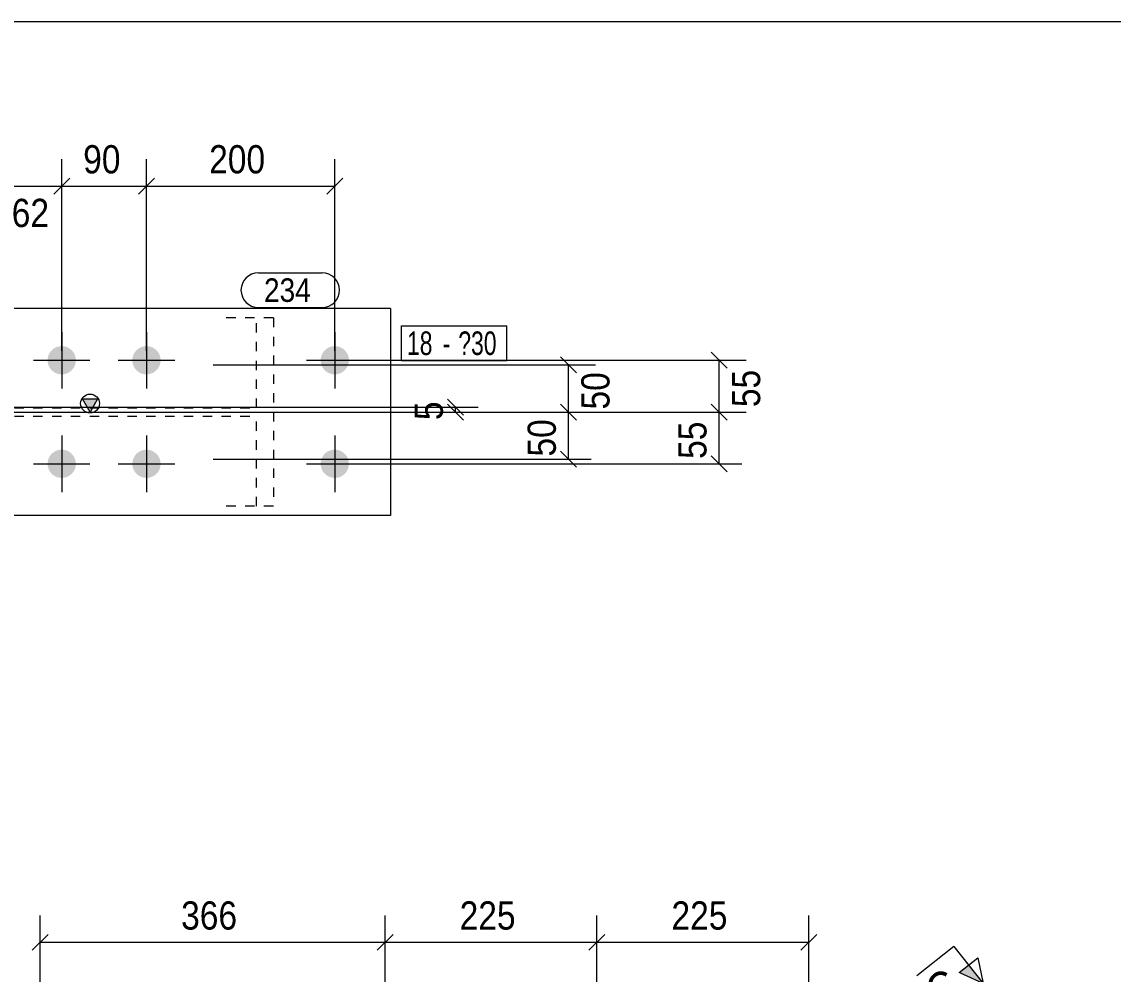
# Model space of a CAD drawing. Header units: millimetres. Extents: x 2 to 579, y 1 to 825.
# Drawn here: x 271.3 to 387.2, y 723.8 to 825 of the extents above; entities that cross this region are included whole.
import ezdxf

# ---------------------------------------------------------------- set-up
doc = ezdxf.new("R2010")
doc.units = ezdxf.units.MM
for name, pattern in [('XKITLINE00', [0]), ('XKITLINE01', [4, 1, -1, 1, -1]), ('XKITLINE02', [4, 2, -2]), ('XKITLINE03', [6, 3, -1, 1, -1])]:
    doc.linetypes.add(name, pattern=pattern)
for name, color, linetype, lineweight in [('Bolt', 3, 'Continuous', 0), ('BoltMark', 7, 'Continuous', 0), ('Dimensions', 7, 'Continuous', 0), ('DrawingSheet', 5, 'Continuous', 0), ('Part', 2, 'Continuous', 0), ('PartMark', 7, 'Continuous', 0), ('Section', 6, 'Continuous', 0)]:
    doc.layers.add(name, color=color, linetype=linetype, lineweight=lineweight)
doc.styles.add('ARIAL', font='ARIAL.TTF')
doc.styles.add('ARIAL_NARROW', font='ARIALN.TTF')

# ---------------------------------------------------------------- blocks, each defined once
blk = doc.blocks.new('*A44')
at = {"layer": 'Bolt'}
for points in [[(275.61, 790.55), (275.64, 790.55), (275.68, 790.55), (275.72, 790.54), (275.75, 790.54), (275.79, 790.53), (275.83, 790.53), (275.86, 790.52), (275.9, 790.51), (275.94, 790.51), (275.97, 790.5), (276.01, 790.49), (276.04, 790.47), (276.08, 790.46), (276.11, 790.45), (276.14, 790.44), (276.18, 790.42), (276.21, 790.41), (276.25, 790.39), (276.28, 790.37), (276.31, 790.36), (276.34, 790.34), (276.37, 790.32), (276.4, 790.3), (276.43, 790.28), (276.46, 790.25), (276.49, 790.23), (276.52, 790.21), (276.55, 790.19), (276.58, 790.16), (276.61, 790.14), (276.63, 790.11), (276.66, 790.08), (276.68, 790.06), (276.71, 790.03), (276.73, 790), (276.75, 789.97), (276.78, 789.94), (276.8, 789.91), (276.82, 789.88), (276.84, 789.85), (276.86, 789.82), (276.88, 789.79), (276.89, 789.76), (276.91, 789.72), (276.93, 789.69), (276.94, 789.66), (276.96, 789.62), (276.97, 789.59), (276.98, 789.56), (277, 789.52), (277.01, 789.49), (277.02, 789.45), (277.03, 789.41), (277.03, 789.38), (277.04, 789.34), (277.05, 789.31), (277.05, 789.27), (277.06, 789.23), (277.06, 789.2), (277.07, 789.16), (277.07, 789.12), (277.07, 789.09), (277.07, 789.05), (277.07, 789.01), (277.07, 788.98), (277.07, 788.94), (277.06, 788.9), (277.06, 788.87), (277.05, 788.83), (277.05, 788.79), (277.04, 788.76), (277.03, 788.72), (277.03, 788.69), (277.02, 788.65), (277.01, 788.61), (277, 788.58), (276.98, 788.54), (276.97, 788.51), (276.96, 788.48), (276.94, 788.44), (276.93, 788.41), (276.91, 788.38), (276.89, 788.34), (276.88, 788.31), (276.86, 788.28), (276.84, 788.25), (276.82, 788.22), (276.8, 788.19), (276.78, 788.16), (276.75, 788.13), (276.73, 788.1), (276.71, 788.07), (276.68, 788.04), (276.66, 788.02), (276.63, 787.99), (276.61, 787.96), (276.58, 787.94), (276.55, 787.91), (276.52, 787.89), (276.49, 787.87), (276.46, 787.85), (276.43, 787.82), (276.4, 787.8), (276.37, 787.78), (276.34, 787.76), (276.31, 787.74), (276.28, 787.73), (276.25, 787.71), (276.21, 787.69), (276.18, 787.68), (276.14, 787.66), (276.11, 787.65), (276.08, 787.64), (276.04, 787.63), (276.01, 787.61), (275.97, 787.6), (275.94, 787.59), (275.9, 787.59), (275.86, 787.58), (275.83, 787.57), (275.79, 787.57), (275.75, 787.56), (275.72, 787.56), (275.68, 787.55), (275.64, 787.55), (275.61, 787.55), (275.57, 787.55), (275.53, 787.55), (275.5, 787.55), (275.46, 787.55), (275.42, 787.56), (275.39, 787.56), (275.35, 787.57), (275.31, 787.57), (275.28, 787.58), (275.24, 787.59), (275.21, 787.59), (275.17, 787.6), (275.14, 787.61), (275.1, 787.63), (275.07, 787.64), (275.03, 787.65), (275, 787.66), (274.96, 787.68), (274.93, 787.69), (274.9, 787.71), (274.86, 787.73), (274.83, 787.74), (274.8, 787.76), (274.77, 787.78), (274.74, 787.8), (274.71, 787.82), (274.68, 787.85), (274.65, 787.87), (274.62, 787.89), (274.59, 787.91), (274.56, 787.94), (274.54, 787.96), (274.51, 787.99), (274.48, 788.02), (274.46, 788.04), (274.44, 788.07), (274.41, 788.1), (274.39, 788.13), (274.37, 788.16), (274.34, 788.19), (274.32, 788.22), (274.3, 788.25), (274.28, 788.28), (274.27, 788.31), (274.25, 788.34), (274.23, 788.38), (274.21, 788.41), (274.2, 788.44), (274.19, 788.48), (274.17, 788.51), (274.16, 788.54), (274.15, 788.58), (274.14, 788.61), (274.13, 788.65), (274.12, 788.69), (274.11, 788.72), (274.1, 788.76), (274.09, 788.79), (274.09, 788.83), (274.08, 788.87), (274.08, 788.9), (274.08, 788.94), (274.07, 788.98), (274.07, 789.01), (274.07, 789.05), (274.07, 789.09), (274.07, 789.12), (274.08, 789.16), (274.08, 789.2), (274.08, 789.23), (274.09, 789.27), (274.09, 789.31), (274.1, 789.34), (274.11, 789.38), (274.12, 789.41), (274.13, 789.45), (274.14, 789.49), (274.15, 789.52), (274.16, 789.56), (274.17, 789.59), (274.19, 789.62), (274.2, 789.66), (274.21, 789.69), (274.23, 789.72), (274.25, 789.76), (274.27, 789.79), (274.28, 789.82), (274.3, 789.85), (274.32, 789.88), (274.34, 789.91), (274.37, 789.94), (274.39, 789.97), (274.41, 790), (274.44, 790.03), (274.46, 790.06), (274.48, 790.08), (274.51, 790.11), (274.54, 790.14), (274.56, 790.16), (274.59, 790.19), (274.62, 790.21), (274.65, 790.23), (274.68, 790.25), (274.71, 790.28), (274.74, 790.3), (274.77, 790.32), (274.8, 790.34), (274.83, 790.36), (274.86, 790.37), (274.9, 790.39), (274.93, 790.41), (274.96, 790.42), (275, 790.44), (275.03, 790.45), (275.07, 790.46), (275.1, 790.47), (275.14, 790.49), (275.17, 790.5), (275.21, 790.51), (275.24, 790.51), (275.28, 790.52), (275.31, 790.53), (275.35, 790.53), (275.39, 790.54), (275.42, 790.54), (275.46, 790.55), (275.5, 790.55), (275.53, 790.55), (275.57, 790.55)], [(284.61, 790.55), (284.64, 790.55), (284.68, 790.55), (284.72, 790.54), (284.75, 790.54), (284.79, 790.53), (284.83, 790.53), (284.86, 790.52), (284.9, 790.51), (284.94, 790.51), (284.97, 790.5), (285.01, 790.49), (285.04, 790.47), (285.08, 790.46), (285.11, 790.45), (285.14, 790.44), (285.18, 790.42), (285.21, 790.41), (285.25, 790.39), (285.28, 790.37), (285.31, 790.36), (285.34, 790.34), (285.37, 790.32), (285.4, 790.3), (285.43, 790.28), (285.46, 790.25), (285.49, 790.23), (285.52, 790.21), (285.55, 790.19), (285.58, 790.16), (285.61, 790.14), (285.63, 790.11), (285.66, 790.08), (285.68, 790.06), (285.71, 790.03), (285.73, 790), (285.75, 789.97), (285.78, 789.94), (285.8, 789.91), (285.82, 789.88), (285.84, 789.85), (285.86, 789.82), (285.88, 789.79), (285.89, 789.76), (285.91, 789.72), (285.93, 789.69), (285.94, 789.66), (285.96, 789.62), (285.97, 789.59), (285.98, 789.56), (286, 789.52), (286.01, 789.49), (286.02, 789.45), (286.03, 789.41), (286.03, 789.38), (286.04, 789.34), (286.05, 789.31), (286.05, 789.27), (286.06, 789.23), (286.06, 789.2), (286.07, 789.16), (286.07, 789.12), (286.07, 789.09), (286.07, 789.05), (286.07, 789.01), (286.07, 788.98), (286.07, 788.94), (286.06, 788.9), (286.06, 788.87), (286.05, 788.83), (286.05, 788.79), (286.04, 788.76), (286.03, 788.72), (286.03, 788.69), (286.02, 788.65), (286.01, 788.61), (286, 788.58), (285.98, 788.54), (285.97, 788.51), (285.96, 788.48), (285.94, 788.44), (285.93, 788.41), (285.91, 788.38), (285.89, 788.34), (285.88, 788.31), (285.86, 788.28), (285.84, 788.25), (285.82, 788.22), (285.8, 788.19), (285.78, 788.16), (285.75, 788.13), (285.73, 788.1), (285.71, 788.07), (285.68, 788.04), (285.66, 788.02), (285.63, 787.99), (285.61, 787.96), (285.58, 787.94), (285.55, 787.91), (285.52, 787.89), (285.49, 787.87), (285.46, 787.85), (285.43, 787.82), (285.4, 787.8), (285.37, 787.78), (285.34, 787.76), (285.31, 787.74), (285.28, 787.73), (285.25, 787.71), (285.21, 787.69), (285.18, 787.68), (285.14, 787.66), (285.11, 787.65), (285.08, 787.64), (285.04, 787.63), (285.01, 787.61), (284.97, 787.6), (284.94, 787.59), (284.9, 787.59), (284.86, 787.58), (284.83, 787.57), (284.79, 787.57), (284.75, 787.56), (284.72, 787.56), (284.68, 787.55), (284.64, 787.55), (284.61, 787.55), (284.57, 787.55), (284.53, 787.55), (284.5, 787.55), (284.46, 787.55), (284.42, 787.56), (284.39, 787.56), (284.35, 787.57), (284.31, 787.57), (284.28, 787.58), (284.24, 787.59), (284.21, 787.59), (284.17, 787.6), (284.14, 787.61), (284.1, 787.63), (284.07, 787.64), (284.03, 787.65), (284, 787.66), (283.96, 787.68), (283.93, 787.69), (283.9, 787.71), (283.86, 787.73), (283.83, 787.74), (283.8, 787.76), (283.77, 787.78), (283.74, 787.8), (283.71, 787.82), (283.68, 787.85), (283.65, 787.87), (283.62, 787.89), (283.59, 787.91), (283.56, 787.94), (283.54, 787.96), (283.51, 787.99), (283.48, 788.02), (283.46, 788.04), (283.44, 788.07), (283.41, 788.1), (283.39, 788.13), (283.37, 788.16), (283.34, 788.19), (283.32, 788.22), (283.3, 788.25), (283.28, 788.28), (283.27, 788.31), (283.25, 788.34), (283.23, 788.38), (283.21, 788.41), (283.2, 788.44), (283.19, 788.48), (283.17, 788.51), (283.16, 788.54), (283.15, 788.58), (283.14, 788.61), (283.13, 788.65), (283.12, 788.69), (283.11, 788.72), (283.1, 788.76), (283.09, 788.79), (283.09, 788.83), (283.08, 788.87), (283.08, 788.9), (283.08, 788.94), (283.07, 788.98), (283.07, 789.01), (283.07, 789.05), (283.07, 789.09), (283.07, 789.12), (283.08, 789.16), (283.08, 789.2), (283.08, 789.23), (283.09, 789.27), (283.09, 789.31), (283.1, 789.34), (283.11, 789.38), (283.12, 789.41), (283.13, 789.45), (283.14, 789.49), (283.15, 789.52), (283.16, 789.56), (283.17, 789.59), (283.19, 789.62), (283.2, 789.66), (283.21, 789.69), (283.23, 789.72), (283.25, 789.76), (283.27, 789.79), (283.28, 789.82), (283.3, 789.85), (283.32, 789.88), (283.34, 789.91), (283.37, 789.94), (283.39, 789.97), (283.41, 790), (283.44, 790.03), (283.46, 790.06), (283.48, 790.08), (283.51, 790.11), (283.54, 790.14), (283.56, 790.16), (283.59, 790.19), (283.62, 790.21), (283.65, 790.23), (283.68, 790.25), (283.71, 790.28), (283.74, 790.3), (283.77, 790.32), (283.8, 790.34), (283.83, 790.36), (283.86, 790.37), (283.9, 790.39), (283.93, 790.41), (283.96, 790.42), (284, 790.44), (284.03, 790.45), (284.07, 790.46), (284.1, 790.47), (284.14, 790.49), (284.17, 790.5), (284.21, 790.51), (284.24, 790.51), (284.28, 790.52), (284.31, 790.53), (284.35, 790.53), (284.39, 790.54), (284.42, 790.54), (284.46, 790.55), (284.5, 790.55), (284.53, 790.55), (284.57, 790.55)], [(304.61, 790.55), (304.64, 790.55), (304.68, 790.55), (304.72, 790.54), (304.75, 790.54), (304.79, 790.53), (304.83, 790.53), (304.86, 790.52), (304.9, 790.51), (304.94, 790.51), (304.97, 790.5), (305.01, 790.49), (305.04, 790.47), (305.08, 790.46), (305.11, 790.45), (305.14, 790.44), (305.18, 790.42), (305.21, 790.41), (305.25, 790.39), (305.28, 790.37), (305.31, 790.36), (305.34, 790.34), (305.37, 790.32), (305.4, 790.3), (305.43, 790.28), (305.46, 790.25), (305.49, 790.23), (305.52, 790.21), (305.55, 790.19), (305.58, 790.16), (305.61, 790.14), (305.63, 790.11), (305.66, 790.08), (305.68, 790.06), (305.71, 790.03), (305.73, 790), (305.75, 789.97), (305.78, 789.94), (305.8, 789.91), (305.82, 789.88), (305.84, 789.85), (305.86, 789.82), (305.88, 789.79), (305.89, 789.76), (305.91, 789.72), (305.93, 789.69), (305.94, 789.66), (305.96, 789.62), (305.97, 789.59), (305.98, 789.56), (306, 789.52), (306.01, 789.49), (306.02, 789.45), (306.03, 789.41), (306.03, 789.38), (306.04, 789.34), (306.05, 789.31), (306.05, 789.27), (306.06, 789.23), (306.06, 789.2), (306.07, 789.16), (306.07, 789.12), (306.07, 789.09), (306.07, 789.05), (306.07, 789.01), (306.07, 788.98), (306.07, 788.94), (306.06, 788.9), (306.06, 788.87), (306.05, 788.83), (306.05, 788.79), (306.04, 788.76), (306.03, 788.72), (306.03, 788.69), (306.02, 788.65), (306.01, 788.61), (306, 788.58), (305.98, 788.54), (305.97, 788.51), (305.96, 788.48), (305.94, 788.44), (305.93, 788.41), (305.91, 788.38), (305.89, 788.34), (305.88, 788.31), (305.86, 788.28), (305.84, 788.25), (305.82, 788.22), (305.8, 788.19), (305.78, 788.16), (305.75, 788.13), (305.73, 788.1), (305.71, 788.07), (305.68, 788.04), (305.66, 788.02), (305.63, 787.99), (305.61, 787.96), (305.58, 787.94), (305.55, 787.91), (305.52, 787.89), (305.49, 787.87), (305.46, 787.85), (305.43, 787.82), (305.4, 787.8), (305.37, 787.78), (305.34, 787.76), (305.31, 787.74), (305.28, 787.73), (305.25, 787.71), (305.21, 787.69), (305.18, 787.68), (305.14, 787.66), (305.11, 787.65), (305.08, 787.64), (305.04, 787.63), (305.01, 787.61), (304.97, 787.6), (304.94, 787.59), (304.9, 787.59), (304.86, 787.58), (304.83, 787.57), (304.79, 787.57), (304.75, 787.56), (304.72, 787.56), (304.68, 787.55), (304.64, 787.55), (304.61, 787.55), (304.57, 787.55), (304.53, 787.55), (304.5, 787.55), (304.46, 787.55), (304.42, 787.56), (304.39, 787.56), (304.35, 787.57), (304.31, 787.57), (304.28, 787.58), (304.24, 787.59), (304.21, 787.59), (304.17, 787.6), (304.14, 787.61), (304.1, 787.63), (304.07, 787.64), (304.03, 787.65), (304, 787.66), (303.96, 787.68), (303.93, 787.69), (303.9, 787.71), (303.86, 787.73), (303.83, 787.74), (303.8, 787.76), (303.77, 787.78), (303.74, 787.8), (303.71, 787.82), (303.68, 787.85), (303.65, 787.87), (303.62, 787.89), (303.59, 787.91), (303.56, 787.94), (303.54, 787.96), (303.51, 787.99), (303.48, 788.02), (303.46, 788.04), (303.44, 788.07), (303.41, 788.1), (303.39, 788.13), (303.37, 788.16), (303.34, 788.19), (303.32, 788.22), (303.3, 788.25), (303.28, 788.28), (303.27, 788.31), (303.25, 788.34), (303.23, 788.38), (303.21, 788.41), (303.2, 788.44), (303.19, 788.48), (303.17, 788.51), (303.16, 788.54), (303.15, 788.58), (303.14, 788.61), (303.13, 788.65), (303.12, 788.69), (303.11, 788.72), (303.1, 788.76), (303.09, 788.79), (303.09, 788.83), (303.08, 788.87), (303.08, 788.9), (303.08, 788.94), (303.07, 788.98), (303.07, 789.01), (303.07, 789.05), (303.07, 789.09), (303.07, 789.12), (303.08, 789.16), (303.08, 789.2), (303.08, 789.23), (303.09, 789.27), (303.09, 789.31), (303.1, 789.34), (303.11, 789.38), (303.12, 789.41), (303.13, 789.45), (303.14, 789.49), (303.15, 789.52), (303.16, 789.56), (303.17, 789.59), (303.19, 789.62), (303.2, 789.66), (303.21, 789.69), (303.23, 789.72), (303.25, 789.76), (303.27, 789.79), (303.28, 789.82), (303.3, 789.85), (303.32, 789.88), (303.34, 789.91), (303.37, 789.94), (303.39, 789.97), (303.41, 790), (303.44, 790.03), (303.46, 790.06), (303.48, 790.08), (303.51, 790.11), (303.54, 790.14), (303.56, 790.16), (303.59, 790.19), (303.62, 790.21), (303.65, 790.23), (303.68, 790.25), (303.71, 790.28), (303.74, 790.3), (303.77, 790.32), (303.8, 790.34), (303.83, 790.36), (303.86, 790.37), (303.9, 790.39), (303.93, 790.41), (303.96, 790.42), (304, 790.44), (304.03, 790.45), (304.07, 790.46), (304.1, 790.47), (304.14, 790.49), (304.17, 790.5), (304.21, 790.51), (304.24, 790.51), (304.28, 790.52), (304.31, 790.53), (304.35, 790.53), (304.39, 790.54), (304.42, 790.54), (304.46, 790.55), (304.5, 790.55), (304.53, 790.55), (304.57, 790.55)], [(275.61, 779.55), (275.64, 779.55), (275.68, 779.55), (275.72, 779.54), (275.75, 779.54), (275.79, 779.53), (275.83, 779.53), (275.86, 779.52), (275.9, 779.51), (275.94, 779.51), (275.97, 779.5), (276.01, 779.49), (276.04, 779.47), (276.08, 779.46), (276.11, 779.45), (276.14, 779.44), (276.18, 779.42), (276.21, 779.41), (276.25, 779.39), (276.28, 779.37), (276.31, 779.36), (276.34, 779.34), (276.37, 779.32), (276.4, 779.3), (276.43, 779.28), (276.46, 779.25), (276.49, 779.23), (276.52, 779.21), (276.55, 779.19), (276.58, 779.16), (276.61, 779.14), (276.63, 779.11), (276.66, 779.08), (276.68, 779.06), (276.71, 779.03), (276.73, 779), (276.75, 778.97), (276.78, 778.94), (276.8, 778.91), (276.82, 778.88), (276.84, 778.85), (276.86, 778.82), (276.88, 778.79), (276.89, 778.76), (276.91, 778.72), (276.93, 778.69), (276.94, 778.66), (276.96, 778.62), (276.97, 778.59), (276.98, 778.56), (277, 778.52), (277.01, 778.49), (277.02, 778.45), (277.03, 778.41), (277.03, 778.38), (277.04, 778.34), (277.05, 778.31), (277.05, 778.27), (277.06, 778.23), (277.06, 778.2), (277.07, 778.16), (277.07, 778.12), (277.07, 778.09), (277.07, 778.05), (277.07, 778.01), (277.07, 777.98), (277.07, 777.94), (277.06, 777.9), (277.06, 777.87), (277.05, 777.83), (277.05, 777.79), (277.04, 777.76), (277.03, 777.72), (277.03, 777.69), (277.02, 777.65), (277.01, 777.61), (277, 777.58), (276.98, 777.54), (276.97, 777.51), (276.96, 777.48), (276.94, 777.44), (276.93, 777.41), (276.91, 777.38), (276.89, 777.34), (276.88, 777.31), (276.86, 777.28), (276.84, 777.25), (276.82, 777.22), (276.8, 777.19), (276.78, 777.16), (276.75, 777.13), (276.73, 777.1), (276.71, 777.07), (276.68, 777.04), (276.66, 777.02), (276.63, 776.99), (276.61, 776.96), (276.58, 776.94), (276.55, 776.91), (276.52, 776.89), (276.49, 776.87), (276.46, 776.85), (276.43, 776.82), (276.4, 776.8), (276.37, 776.78), (276.34, 776.76), (276.31, 776.74), (276.28, 776.73), (276.25, 776.71), (276.21, 776.69), (276.18, 776.68), (276.14, 776.66), (276.11, 776.65), (276.08, 776.64), (276.04, 776.63), (276.01, 776.61), (275.97, 776.6), (275.94, 776.59), (275.9, 776.59), (275.86, 776.58), (275.83, 776.57), (275.79, 776.57), (275.75, 776.56), (275.72, 776.56), (275.68, 776.55), (275.64, 776.55), (275.61, 776.55), (275.57, 776.55), (275.53, 776.55), (275.5, 776.55), (275.46, 776.55), (275.42, 776.56), (275.39, 776.56), (275.35, 776.57), (275.31, 776.57), (275.28, 776.58), (275.24, 776.59), (275.21, 776.59), (275.17, 776.6), (275.14, 776.61), (275.1, 776.63), (275.07, 776.64), (275.03, 776.65), (275, 776.66), (274.96, 776.68), (274.93, 776.69), (274.9, 776.71), (274.86, 776.73), (274.83, 776.74), (274.8, 776.76), (274.77, 776.78), (274.74, 776.8), (274.71, 776.82), (274.68, 776.85), (274.65, 776.87), (274.62, 776.89), (274.59, 776.91), (274.56, 776.94), (274.54, 776.96), (274.51, 776.99), (274.48, 777.02), (274.46, 777.04), (274.44, 777.07), (274.41, 777.1), (274.39, 777.13), (274.37, 777.16), (274.34, 777.19), (274.32, 777.22), (274.3, 777.25), (274.28, 777.28), (274.27, 777.31), (274.25, 777.34), (274.23, 777.38), (274.21, 777.41), (274.2, 777.44), (274.19, 777.48), (274.17, 777.51), (274.16, 777.54), (274.15, 777.58), (274.14, 777.61), (274.13, 777.65), (274.12, 777.69), (274.11, 777.72), (274.1, 777.76), (274.09, 777.79), (274.09, 777.83), (274.08, 777.87), (274.08, 777.9), (274.08, 777.94), (274.07, 777.98), (274.07, 778.01), (274.07, 778.05), (274.07, 778.09), (274.07, 778.12), (274.08, 778.16), (274.08, 778.2), (274.08, 778.23), (274.09, 778.27), (274.09, 778.31), (274.1, 778.34), (274.11, 778.38), (274.12, 778.41), (274.13, 778.45), (274.14, 778.49), (274.15, 778.52), (274.16, 778.56), (274.17, 778.59), (274.19, 778.62), (274.2, 778.66), (274.21, 778.69), (274.23, 778.72), (274.25, 778.76), (274.27, 778.79), (274.28, 778.82), (274.3, 778.85), (274.32, 778.88), (274.34, 778.91), (274.37, 778.94), (274.39, 778.97), (274.41, 779), (274.44, 779.03), (274.46, 779.06), (274.48, 779.08), (274.51, 779.11), (274.54, 779.14), (274.56, 779.16), (274.59, 779.19), (274.62, 779.21), (274.65, 779.23), (274.68, 779.25), (274.71, 779.28), (274.74, 779.3), (274.77, 779.32), (274.8, 779.34), (274.83, 779.36), (274.86, 779.37), (274.9, 779.39), (274.93, 779.41), (274.96, 779.42), (275, 779.44), (275.03, 779.45), (275.07, 779.46), (275.1, 779.47), (275.14, 779.49), (275.17, 779.5), (275.21, 779.51), (275.24, 779.51), (275.28, 779.52), (275.31, 779.53), (275.35, 779.53), (275.39, 779.54), (275.42, 779.54), (275.46, 779.55), (275.5, 779.55), (275.53, 779.55), (275.57, 779.55)], [(284.61, 779.55), (284.64, 779.55), (284.68, 779.55), (284.72, 779.54), (284.75, 779.54), (284.79, 779.53), (284.83, 779.53), (284.86, 779.52), (284.9, 779.51), (284.94, 779.51), (284.97, 779.5), (285.01, 779.49), (285.04, 779.47), (285.08, 779.46), (285.11, 779.45), (285.14, 779.44), (285.18, 779.42), (285.21, 779.41), (285.25, 779.39), (285.28, 779.37), (285.31, 779.36), (285.34, 779.34), (285.37, 779.32), (285.4, 779.3), (285.43, 779.28), (285.46, 779.25), (285.49, 779.23), (285.52, 779.21), (285.55, 779.19), (285.58, 779.16), (285.61, 779.14), (285.63, 779.11), (285.66, 779.08), (285.68, 779.06), (285.71, 779.03), (285.73, 779), (285.75, 778.97), (285.78, 778.94), (285.8, 778.91), (285.82, 778.88), (285.84, 778.85), (285.86, 778.82), (285.88, 778.79), (285.89, 778.76), (285.91, 778.72), (285.93, 778.69), (285.94, 778.66), (285.96, 778.62), (285.97, 778.59), (285.98, 778.56), (286, 778.52), (286.01, 778.49), (286.02, 778.45), (286.03, 778.41), (286.03, 778.38), (286.04, 778.34), (286.05, 778.31), (286.05, 778.27), (286.06, 778.23), (286.06, 778.2), (286.07, 778.16), (286.07, 778.12), (286.07, 778.09), (286.07, 778.05), (286.07, 778.01), (286.07, 777.98), (286.07, 777.94), (286.06, 777.9), (286.06, 777.87), (286.05, 777.83), (286.05, 777.79), (286.04, 777.76), (286.03, 777.72), (286.03, 777.69), (286.02, 777.65), (286.01, 777.61), (286, 777.58), (285.98, 777.54), (285.97, 777.51), (285.96, 777.48), (285.94, 777.44), (285.93, 777.41), (285.91, 777.38), (285.89, 777.34), (285.88, 777.31), (285.86, 777.28), (285.84, 777.25), (285.82, 777.22), (285.8, 777.19), (285.78, 777.16), (285.75, 777.13), (285.73, 777.1), (285.71, 777.07), (285.68, 777.04), (285.66, 777.02), (285.63, 776.99), (285.61, 776.96), (285.58, 776.94), (285.55, 776.91), (285.52, 776.89), (285.49, 776.87), (285.46, 776.85), (285.43, 776.82), (285.4, 776.8), (285.37, 776.78), (285.34, 776.76), (285.31, 776.74), (285.28, 776.73), (285.25, 776.71), (285.21, 776.69), (285.18, 776.68), (285.14, 776.66), (285.11, 776.65), (285.08, 776.64), (285.04, 776.63), (285.01, 776.61), (284.97, 776.6), (284.94, 776.59), (284.9, 776.59), (284.86, 776.58), (284.83, 776.57), (284.79, 776.57), (284.75, 776.56), (284.72, 776.56), (284.68, 776.55), (284.64, 776.55), (284.61, 776.55), (284.57, 776.55), (284.53, 776.55), (284.5, 776.55), (284.46, 776.55), (284.42, 776.56), (284.39, 776.56), (284.35, 776.57), (284.31, 776.57), (284.28, 776.58), (284.24, 776.59), (284.21, 776.59), (284.17, 776.6), (284.14, 776.61), (284.1, 776.63), (284.07, 776.64), (284.03, 776.65), (284, 776.66), (283.96, 776.68), (283.93, 776.69), (283.9, 776.71), (283.86, 776.73), (283.83, 776.74), (283.8, 776.76), (283.77, 776.78), (283.74, 776.8), (283.71, 776.82), (283.68, 776.85), (283.65, 776.87), (283.62, 776.89), (283.59, 776.91), (283.56, 776.94), (283.54, 776.96), (283.51, 776.99), (283.48, 777.02), (283.46, 777.04), (283.44, 777.07), (283.41, 777.1), (283.39, 777.13), (283.37, 777.16), (283.34, 777.19), (283.32, 777.22), (283.3, 777.25), (283.28, 777.28), (283.27, 777.31), (283.25, 777.34), (283.23, 777.38), (283.21, 777.41), (283.2, 777.44), (283.19, 777.48), (283.17, 777.51), (283.16, 777.54), (283.15, 777.58), (283.14, 777.61), (283.13, 777.65), (283.12, 777.69), (283.11, 777.72), (283.1, 777.76), (283.09, 777.79), (283.09, 777.83), (283.08, 777.87), (283.08, 777.9), (283.08, 777.94), (283.07, 777.98), (283.07, 778.01), (283.07, 778.05), (283.07, 778.09), (283.07, 778.12), (283.08, 778.16), (283.08, 778.2), (283.08, 778.23), (283.09, 778.27), (283.09, 778.31), (283.1, 778.34), (283.11, 778.38), (283.12, 778.41), (283.13, 778.45), (283.14, 778.49), (283.15, 778.52), (283.16, 778.56), (283.17, 778.59), (283.19, 778.62), (283.2, 778.66), (283.21, 778.69), (283.23, 778.72), (283.25, 778.76), (283.27, 778.79), (283.28, 778.82), (283.3, 778.85), (283.32, 778.88), (283.34, 778.91), (283.37, 778.94), (283.39, 778.97), (283.41, 779), (283.44, 779.03), (283.46, 779.06), (283.48, 779.08), (283.51, 779.11), (283.54, 779.14), (283.56, 779.16), (283.59, 779.19), (283.62, 779.21), (283.65, 779.23), (283.68, 779.25), (283.71, 779.28), (283.74, 779.3), (283.77, 779.32), (283.8, 779.34), (283.83, 779.36), (283.86, 779.37), (283.9, 779.39), (283.93, 779.41), (283.96, 779.42), (284, 779.44), (284.03, 779.45), (284.07, 779.46), (284.1, 779.47), (284.14, 779.49), (284.17, 779.5), (284.21, 779.51), (284.24, 779.51), (284.28, 779.52), (284.31, 779.53), (284.35, 779.53), (284.39, 779.54), (284.42, 779.54), (284.46, 779.55), (284.5, 779.55), (284.53, 779.55), (284.57, 779.55)], [(304.61, 779.55), (304.64, 779.55), (304.68, 779.55), (304.72, 779.54), (304.75, 779.54), (304.79, 779.53), (304.83, 779.53), (304.86, 779.52), (304.9, 779.51), (304.94, 779.51), (304.97, 779.5), (305.01, 779.49), (305.04, 779.47), (305.08, 779.46), (305.11, 779.45), (305.14, 779.44), (305.18, 779.42), (305.21, 779.41), (305.25, 779.39), (305.28, 779.37), (305.31, 779.36), (305.34, 779.34), (305.37, 779.32), (305.4, 779.3), (305.43, 779.28), (305.46, 779.25), (305.49, 779.23), (305.52, 779.21), (305.55, 779.19), (305.58, 779.16), (305.61, 779.14), (305.63, 779.11), (305.66, 779.08), (305.68, 779.06), (305.71, 779.03), (305.73, 779), (305.75, 778.97), (305.78, 778.94), (305.8, 778.91), (305.82, 778.88), (305.84, 778.85), (305.86, 778.82), (305.88, 778.79), (305.89, 778.76), (305.91, 778.72), (305.93, 778.69), (305.94, 778.66), (305.96, 778.62), (305.97, 778.59), (305.98, 778.56), (306, 778.52), (306.01, 778.49), (306.02, 778.45), (306.03, 778.41), (306.03, 778.38), (306.04, 778.34), (306.05, 778.31), (306.05, 778.27), (306.06, 778.23), (306.06, 778.2), (306.07, 778.16), (306.07, 778.12), (306.07, 778.09), (306.07, 778.05), (306.07, 778.01), (306.07, 777.98), (306.07, 777.94), (306.06, 777.9), (306.06, 777.87), (306.05, 777.83), (306.05, 777.79), (306.04, 777.76), (306.03, 777.72), (306.03, 777.69), (306.02, 777.65), (306.01, 777.61), (306, 777.58), (305.98, 777.54), (305.97, 777.51), (305.96, 777.48), (305.94, 777.44), (305.93, 777.41), (305.91, 777.38), (305.89, 777.34), (305.88, 777.31), (305.86, 777.28), (305.84, 777.25), (305.82, 777.22), (305.8, 777.19), (305.78, 777.16), (305.75, 777.13), (305.73, 777.1), (305.71, 777.07), (305.68, 777.04), (305.66, 777.02), (305.63, 776.99), (305.61, 776.96), (305.58, 776.94), (305.55, 776.91), (305.52, 776.89), (305.49, 776.87), (305.46, 776.85), (305.43, 776.82), (305.4, 776.8), (305.37, 776.78), (305.34, 776.76), (305.31, 776.74), (305.28, 776.73), (305.25, 776.71), (305.21, 776.69), (305.18, 776.68), (305.14, 776.66), (305.11, 776.65), (305.08, 776.64), (305.04, 776.63), (305.01, 776.61), (304.97, 776.6), (304.94, 776.59), (304.9, 776.59), (304.86, 776.58), (304.83, 776.57), (304.79, 776.57), (304.75, 776.56), (304.72, 776.56), (304.68, 776.55), (304.64, 776.55), (304.61, 776.55), (304.57, 776.55), (304.53, 776.55), (304.5, 776.55), (304.46, 776.55), (304.42, 776.56), (304.39, 776.56), (304.35, 776.57), (304.31, 776.57), (304.28, 776.58), (304.24, 776.59), (304.21, 776.59), (304.17, 776.6), (304.14, 776.61), (304.1, 776.63), (304.07, 776.64), (304.03, 776.65), (304, 776.66), (303.96, 776.68), (303.93, 776.69), (303.9, 776.71), (303.86, 776.73), (303.83, 776.74), (303.8, 776.76), (303.77, 776.78), (303.74, 776.8), (303.71, 776.82), (303.68, 776.85), (303.65, 776.87), (303.62, 776.89), (303.59, 776.91), (303.56, 776.94), (303.54, 776.96), (303.51, 776.99), (303.48, 777.02), (303.46, 777.04), (303.44, 777.07), (303.41, 777.1), (303.39, 777.13), (303.37, 777.16), (303.34, 777.19), (303.32, 777.22), (303.3, 777.25), (303.28, 777.28), (303.27, 777.31), (303.25, 777.34), (303.23, 777.38), (303.21, 777.41), (303.2, 777.44), (303.19, 777.48), (303.17, 777.51), (303.16, 777.54), (303.15, 777.58), (303.14, 777.61), (303.13, 777.65), (303.12, 777.69), (303.11, 777.72), (303.1, 777.76), (303.09, 777.79), (303.09, 777.83), (303.08, 777.87), (303.08, 777.9), (303.08, 777.94), (303.07, 777.98), (303.07, 778.01), (303.07, 778.05), (303.07, 778.09), (303.07, 778.12), (303.08, 778.16), (303.08, 778.2), (303.08, 778.23), (303.09, 778.27), (303.09, 778.31), (303.1, 778.34), (303.11, 778.38), (303.12, 778.41), (303.13, 778.45), (303.14, 778.49), (303.15, 778.52), (303.16, 778.56), (303.17, 778.59), (303.19, 778.62), (303.2, 778.66), (303.21, 778.69), (303.23, 778.72), (303.25, 778.76), (303.27, 778.79), (303.28, 778.82), (303.3, 778.85), (303.32, 778.88), (303.34, 778.91), (303.37, 778.94), (303.39, 778.97), (303.41, 779), (303.44, 779.03), (303.46, 779.06), (303.48, 779.08), (303.51, 779.11), (303.54, 779.14), (303.56, 779.16), (303.59, 779.19), (303.62, 779.21), (303.65, 779.23), (303.68, 779.25), (303.71, 779.28), (303.74, 779.3), (303.77, 779.32), (303.8, 779.34), (303.83, 779.36), (303.86, 779.37), (303.9, 779.39), (303.93, 779.41), (303.96, 779.42), (304, 779.44), (304.03, 779.45), (304.07, 779.46), (304.1, 779.47), (304.14, 779.49), (304.17, 779.5), (304.21, 779.51), (304.24, 779.51), (304.28, 779.52), (304.31, 779.53), (304.35, 779.53), (304.39, 779.54), (304.42, 779.54), (304.46, 779.55), (304.5, 779.55), (304.53, 779.55), (304.57, 779.55)]]:
    blk.add_hatch(color=3, dxfattribs=at).paths.add_polyline_path(points, flags=17)
at = {"layer": 'Bolt', "color": 3, "linetype": 'XKITLINE00', "lineweight": 0}
for p, q in [((275.57, 792.05), (275.57, 786.05)), ((284.57, 792.05), (284.57, 786.05)), ((304.57, 792.05), (304.57, 786.05)), ((272.57, 789.05), (278.57, 789.05)), ((281.57, 789.05), (287.57, 789.05)), ((301.57, 789.05), (307.57, 789.05)), ((275.57, 781.05), (275.57, 775.05)), ((284.57, 781.05), (284.57, 775.05)), ((304.57, 781.05), (304.57, 775.05)), ((272.57, 778.05), (278.57, 778.05)), ((281.57, 778.05), (287.57, 778.05)), ((301.57, 778.05), (307.57, 778.05))]:
    blk.add_line(p, q, dxfattribs=at)
blk = doc.blocks.new('*A45')
at = {"layer": 'Bolt', "color": 3, "linetype": 'XKITLINE02', "lineweight": 0}
for p, q in [((291.67, 788.55), (296.78, 788.55)), ((291.67, 778.55), (296.78, 778.55))]:
    blk.add_line(p, q, dxfattribs=at)
blk = doc.blocks.new('*A46')
at = {"layer": 'Part', "color": 2, "linetype": 'XKITLINE00', "lineweight": 0}
for p, q in [((310.48, 794.55), (177.47, 794.55)), ((310.48, 794.55), (310.48, 772.55)), ((310.48, 772.55), (177.47, 772.55))]:
    blk.add_line(p, q, dxfattribs=at)
blk = doc.blocks.new('*A47')
at = {"layer": 'Part'}
blk.add_hatch(color=2, dxfattribs=at).paths.add_polyline_path([(277.78, 784.95), (279.38, 784.95), (278.58, 783.55)], flags=17)
at = {"layer": 'Part', "color": 7, "linetype": 'XKITLINE01', "lineweight": 0}
for p, q in [((236.76, 793.55), (242.53, 793.55)), ((240.75, 773.55), (240.75, 793.55)), ((242.53, 784), (242.53, 793.55)), ((298.05, 793.55), (292.27, 793.55)), ((296.27, 784), (296.27, 793.55)), ((298.05, 793.55), (298.05, 773.55)), ((238.54, 784), (296.27, 784)), ((238.54, 783.1), (296.27, 783.1)), ((242.53, 773.55), (242.53, 783.1)), ((296.27, 773.55), (296.27, 783.1)), ((236.76, 773.55), (242.53, 773.55)), ((298.05, 773.55), (292.27, 773.55))]:
    blk.add_line(p, q, dxfattribs=at)
at = {"layer": 'Part', "color": 2, "linetype": 'XKITLINE00', "lineweight": 0}
for p, q in [((278.58, 783.55), (277.78, 784.95)), ((277.78, 784.95), (279.38, 784.95)), ((279.38, 784.95), (278.58, 783.55))]:
    blk.add_line(p, q, dxfattribs=at)
at = {"layer": 'Part', "color": 7, "linetype": 'XKITLINE03', "lineweight": 0}
blk.add_line((265.41, 783.55), (275.59, 783.55), dxfattribs=at)
at = {"layer": 'Part', "color": 2, "linetype": 'XKITLINE00', "lineweight": 0}
blk.add_circle((278.58, 784.45), 1, dxfattribs=at)
blk = doc.blocks.new('*A51')
at = {"layer": 'DrawingSheet', "color": 5, "linetype": 'XKITLINE00', "lineweight": 0}
blk.add_line((579, 825), (5, 825), dxfattribs=at)
blk = doc.blocks.new('*A59')
at = {"layer": 'Dimensions', "color": 7, "linetype": 'XKITLINE00', "lineweight": 0}
for p, q in [((332.42, 685.15), (332.42, 730.07)), ((354.92, 702.89), (354.92, 730.07)), ((333.26, 728.06), (331.57, 726.37)), ((355.76, 728.06), (354.07, 726.37)), ((332.42, 727.22), (354.92, 727.22))]:
    blk.add_line(p, q, dxfattribs=at)
at = {"layer": 'Dimensions', "color": 3}
for p in [(332.42, 727.22), (354.92, 727.22)]:
    blk.add_point(p, dxfattribs=at)
at = {"layer": 'Dimensions', "color": 3, "style": 'ARIAL', "width": 0.85}
blk.add_text('225', height=3, dxfattribs=at).set_placement((340.33, 728.57))
blk = doc.blocks.new('*A88')
at = {"layer": 'Section'}
blk.add_hatch(color=3, dxfattribs=at).paths.add_polyline_path([(371.88, 724.81), (373.42, 722.84), (370.89, 724.03)], flags=17)
at = {"layer": 'Section', "color": 1, "linetype": 'XKITLINE00', "lineweight": 0}
for q in [(366.4, 723.67), (373.42, 722.84)]:
    blk.add_line((370.33, 726.77), q, dxfattribs=at)
at = {"layer": 'Section', "color": 3, "linetype": 'XKITLINE00', "lineweight": 0}
for p, q in [((370.89, 724.03), (372.86, 725.58)), ((372.86, 725.58), (373.42, 722.84)), ((373.42, 722.84), (370.89, 724.03))]:
    blk.add_line(p, q, dxfattribs=at)
at = {"layer": 'Section', "color": 7, "style": 'ARIAL', "width": 0.85}
blk.add_text('C', height=3.5, rotation=38.2507, dxfattribs=at).set_placement((369.09, 720.07))
blk = doc.blocks.new('*A98')
at = {"layer": 'Dimensions', "color": 7, "linetype": 'XKITLINE00', "lineweight": 0}
for p, q in [((273.27, 638.52), (273.27, 730.07)), ((309.92, 667.41), (309.92, 730.07)), ((274.12, 728.06), (272.42, 726.37)), ((310.76, 728.06), (309.07, 726.37)), ((273.27, 727.22), (309.92, 727.22))]:
    blk.add_line(p, q, dxfattribs=at)
at = {"layer": 'Dimensions', "color": 3}
for p in [(273.27, 727.22), (309.92, 727.22)]:
    blk.add_point(p, dxfattribs=at)
at = {"layer": 'Dimensions', "color": 3, "style": 'ARIAL', "width": 0.85}
blk.add_text('366', height=3, dxfattribs=at).set_placement((288.25, 728.57))
blk = doc.blocks.new('*A99')
at = {"layer": 'Dimensions', "color": 7, "linetype": 'XKITLINE00', "lineweight": 0}
for p, q in [((309.92, 667.41), (309.92, 730.07)), ((332.42, 685.15), (332.42, 730.07)), ((310.76, 728.06), (309.07, 726.37)), ((333.26, 728.06), (331.57, 726.37)), ((309.92, 727.22), (332.42, 727.22))]:
    blk.add_line(p, q, dxfattribs=at)
at = {"layer": 'Dimensions', "color": 3}
for p in [(309.92, 727.22), (332.42, 727.22)]:
    blk.add_point(p, dxfattribs=at)
at = {"layer": 'Dimensions', "color": 3, "style": 'ARIAL', "width": 0.85}
blk.add_text('225', height=3, dxfattribs=at).set_placement((317.83, 728.57))
blk = doc.blocks.new('*A137')
at = {"layer": 'Dimensions', "color": 7, "linetype": 'XKITLINE00', "lineweight": 0}
for p, q in [((299.05, 783.55), (347.8, 783.55)), ((344.55, 784.4), (346.25, 782.7)), ((345.4, 778.05), (345.4, 783.55)), ((344.55, 778.9), (346.25, 777.2)), ((305.57, 778.05), (347.8, 778.05))]:
    blk.add_line(p, q, dxfattribs=at)
at = {"layer": 'Dimensions', "color": 3}
for p in [(345.4, 783.55), (345.4, 778.05)]:
    blk.add_point(p, dxfattribs=at)
at = {"layer": 'Dimensions', "color": 3, "style": 'ARIAL', "width": 0.85}
blk.add_text('55', height=3, rotation=90.0002, dxfattribs=at).set_placement((344.05, 778.57))
blk = doc.blocks.new('*A138')
at = {"layer": 'Dimensions', "color": 7, "linetype": 'XKITLINE00', "lineweight": 0}
for p, q in [((344.55, 789.9), (346.25, 788.2)), ((305.57, 789.05), (348.25, 789.05)), ((345.4, 783.55), (345.4, 789.05)), ((299.05, 783.55), (348.25, 783.55)), ((344.55, 784.4), (346.25, 782.7))]:
    blk.add_line(p, q, dxfattribs=at)
at = {"layer": 'Dimensions', "color": 3}
for p in [(345.4, 789.05), (345.4, 783.55)]:
    blk.add_point(p, dxfattribs=at)
at = {"layer": 'Dimensions', "color": 3, "style": 'ARIAL', "width": 0.85}
blk.add_text('55', height=3, rotation=90.0002, dxfattribs=at).set_placement((349.75, 784.07))
blk = doc.blocks.new('*A139')
at = {"layer": 'Dimensions', "color": 7, "linetype": 'XKITLINE00', "lineweight": 0}
for p, q in [((299.05, 783.55), (331.8, 783.55)), ((328.55, 784.4), (330.25, 782.7)), ((329.4, 778.55), (329.4, 783.55)), ((328.55, 779.4), (330.25, 777.7)), ((292.67, 778.55), (331.8, 778.55))]:
    blk.add_line(p, q, dxfattribs=at)
at = {"layer": 'Dimensions', "color": 3}
for p in [(329.4, 783.55), (329.4, 778.55)]:
    blk.add_point(p, dxfattribs=at)
at = {"layer": 'Dimensions', "color": 3, "style": 'ARIAL', "width": 0.85}
blk.add_text('50', height=3, rotation=90.0002, dxfattribs=at).set_placement((328.05, 778.82))
blk = doc.blocks.new('*A140')
at = {"layer": 'Dimensions', "color": 7, "linetype": 'XKITLINE00', "lineweight": 0}
for p, q in [((328.55, 789.4), (330.25, 787.7)), ((292.67, 788.55), (332.25, 788.55)), ((329.4, 783.55), (329.4, 788.55)), ((299.05, 783.55), (332.25, 783.55)), ((328.55, 784.4), (330.25, 782.7))]:
    blk.add_line(p, q, dxfattribs=at)
at = {"layer": 'Dimensions', "color": 3}
for p in [(329.4, 788.55), (329.4, 783.55)]:
    blk.add_point(p, dxfattribs=at)
at = {"layer": 'Dimensions', "color": 3, "style": 'ARIAL', "width": 0.85}
blk.add_text('50', height=3, rotation=90.0002, dxfattribs=at).set_placement((333.75, 783.82))
blk = doc.blocks.new('*A141')
at = {"layer": 'Dimensions', "color": 7, "linetype": 'XKITLINE00', "lineweight": 0}
for p, q in [((316.55, 784.9), (318.25, 783.2)), ((194.27, 784.05), (319.8, 784.05)), ((194.27, 783.55), (319.8, 783.55)), ((316.55, 784.4), (318.25, 782.7)), ((317.4, 783.55), (317.4, 784.05))]:
    blk.add_line(p, q, dxfattribs=at)
at = {"layer": 'Dimensions', "color": 3}
for p in [(317.4, 784.05), (317.4, 783.55)]:
    blk.add_point(p, dxfattribs=at)
at = {"layer": 'Dimensions', "color": 3, "style": 'ARIAL', "width": 0.85}
blk.add_text('5', height=3, rotation=90.0002, dxfattribs=at).set_placement((316.05, 782.69))
blk = doc.blocks.new('*A148')
at = {"layer": 'Dimensions', "color": 7, "linetype": 'XKITLINE00', "lineweight": 0}
for p, q in [((269.4, 785), (269.4, 809.95)), ((275.57, 790.05), (275.57, 809.95)), ((270.25, 808.4), (268.55, 806.7)), ((276.42, 808.4), (274.72, 806.7)), ((269.4, 807.55), (275.57, 807.55))]:
    blk.add_line(p, q, dxfattribs=at)
at = {"layer": 'Dimensions', "color": 3}
for p in [(269.4, 807.55), (275.57, 807.55)]:
    blk.add_point(p, dxfattribs=at)
at = {"layer": 'Dimensions', "color": 3, "style": 'ARIAL', "width": 0.85}
blk.add_text('62', height=3, dxfattribs=at).set_placement((270.26, 803.2))
blk = doc.blocks.new('*A149')
at = {"layer": 'Dimensions', "color": 7, "linetype": 'XKITLINE00', "lineweight": 0}
for p, q in [((275.57, 790.05), (275.57, 810.4)), ((284.57, 790.05), (284.57, 810.4)), ((276.42, 808.4), (274.72, 806.7)), ((285.42, 808.4), (283.72, 806.7)), ((275.57, 807.55), (284.57, 807.55))]:
    blk.add_line(p, q, dxfattribs=at)
at = {"layer": 'Dimensions', "color": 3}
for p in [(275.57, 807.55), (284.57, 807.55)]:
    blk.add_point(p, dxfattribs=at)
at = {"layer": 'Dimensions', "color": 3, "style": 'ARIAL', "width": 0.85}
blk.add_text('90', height=3, dxfattribs=at).set_placement((277.85, 808.9))
blk = doc.blocks.new('*A150')
at = {"layer": 'Dimensions', "color": 7, "linetype": 'XKITLINE00', "lineweight": 0}
for p, q in [((284.57, 790.05), (284.57, 810.4)), ((304.57, 790.05), (304.57, 810.4)), ((285.42, 808.4), (283.72, 806.7)), ((305.42, 808.4), (303.72, 806.7)), ((284.57, 807.55), (304.57, 807.55))]:
    blk.add_line(p, q, dxfattribs=at)
at = {"layer": 'Dimensions', "color": 3}
for p in [(284.57, 807.55), (304.57, 807.55)]:
    blk.add_point(p, dxfattribs=at)
at = {"layer": 'Dimensions', "color": 3, "style": 'ARIAL', "width": 0.85}
blk.add_text('200', height=3, dxfattribs=at).set_placement((291.23, 808.9))
blk = doc.blocks.new('*A151')
at = {"layer": 'BoltMark', "color": 7, "linetype": 'XKITLINE00', "lineweight": 0}
for p, q in [((311.64, 792.71), (322.85, 792.71)), ((311.64, 789.01), (311.64, 792.71)), ((322.85, 789.01), (322.85, 792.71)), ((304.57, 789.05), (311.64, 789.01)), ((311.64, 789.01), (322.85, 789.01))]:
    blk.add_line(p, q, dxfattribs=at)
at = {"layer": 'BoltMark', "color": 3, "style": 'ARIAL_NARROW', "width": 0.85}
for s, p in [('18', (312.24, 789.61)), ('?30', (317.69, 789.61)), ('-', (316.03, 789.61))]:
    blk.add_text(s, height=2.5, dxfattribs=at).set_placement(p)
blk = doc.blocks.new('*A156')
at = {"layer": 'PartMark', "color": 7, "linetype": 'XKITLINE00', "lineweight": 0}
for p, q in [((296.46, 798.35), (303.23, 798.35)), ((296.46, 794.65), (303.23, 794.65))]:
    blk.add_line(p, q, dxfattribs=at)
for centre, start, end in [((296.46, 796.5), 90, 270), ((303.23, 796.5), 270, 90)]:
    blk.add_arc(centre, 1.85, start, end, dxfattribs=at)
at = {"layer": 'PartMark', "color": 3, "style": 'ARIAL', "width": 0.85}
blk.add_text('234', height=2.5, dxfattribs=at).set_placement((297.06, 795.25))

msp = doc.modelspace()

# ---------------------------------------------------------------- block references
at = {"lineweight": 0}
for name in ['*A51', '*A149', '*A150', '*A148', '*A156', '*A46', '*A44', '*A151', '*A140', '*A138', '*A45', '*A141', '*A139', '*A137', '*A98', '*A99', '*A59', '*A88']:
    msp.add_blockref(name, (0, 0), dxfattribs=at)
at = {"layer": 'Part', "lineweight": 0}
msp.add_blockref('*A47', (0, 0), dxfattribs=at)

doc.saveas('drawing.dxf')
